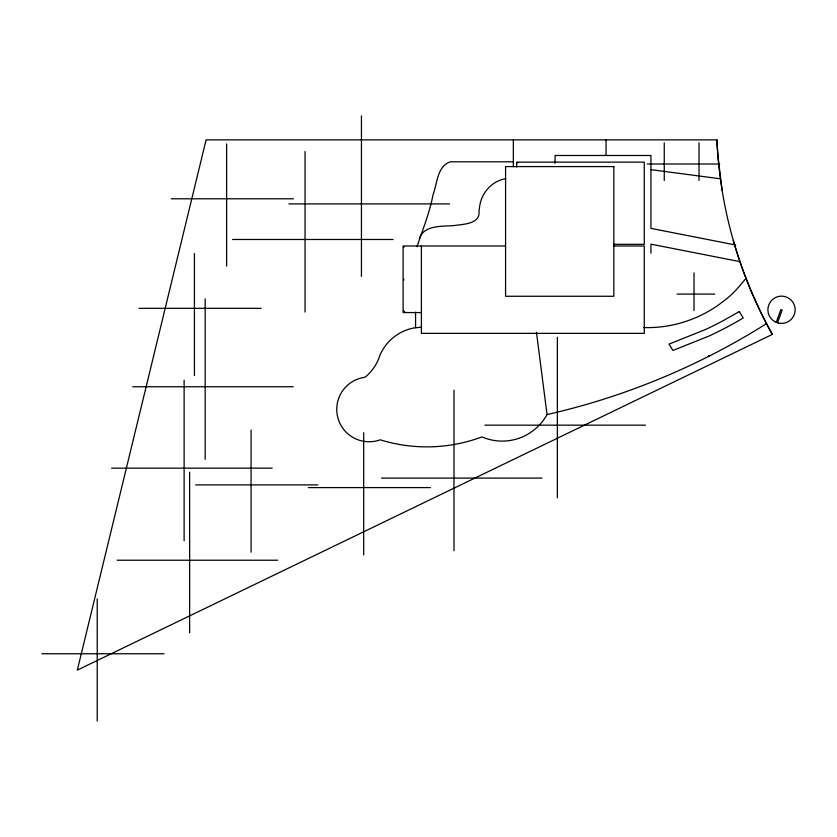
<?xml version="1.0" encoding="UTF-8"?>
<svg xmlns="http://www.w3.org/2000/svg" width="837" height="837" viewBox="0 0 837 837"><rect width="100%" height="100%" fill="white"/><g stroke="black" fill="none" stroke-linecap="round" stroke-linejoin="round"><path stroke-width="1.26" d="M417.004 246.706C422.685 229.652 429.58 212.86 432.97 195.031C437.144 183.983 437.165 165.988 450.337 161.813L513.343 161.813M776.244 322.318L780.89 309.554L782.166 310.014L777.521 322.789M419.473 238.294C423.365 227.245 436.035 226.545 445.891 226A140.898 140.898 0 0 0 453.675 225.571C462.631 224.264 480.344 224.306 479.036 211.374A45.072 45.072 0 0 1 479.894 205.002C482.133 191.987 492.554 180.75 505.789 178.7M536.465 332.341L547.053 414.577C541.926 423.752 534.027 431.275 524.611 435.931A51.172 51.172 0 0 1 481.924 436.914A157.366 157.366 0 0 1 380.218 439.812A32.392 32.392 0 0 1 337.897 417.925A32.392 32.392 0 0 1 363.195 377.55L365.434 376.995A46.893 46.893 0 0 0 380.134 354.71A46.569 46.569 0 0 1 413.98 327.937L421.409 327.204M403.811 246.695L403.811 247.48M403.811 279.16L403.811 279.945M403.811 311.071L403.811 311.856L404.689 311.741M746.07 278.323L737.282 288.639A93.775 92.834 42.4 0 1 722.938 301.623C700.6 319.085 672.038 328.543 643.684 327.539M766.566 323.595C699.251 366.072 624.664 396.926 547.053 414.577M772.331 334.402L77.318 670.123L206.101 139.863L716.87 139.863A440.304 440.304 0 0 0 772.331 334.402C755.79 304.668 742.67 273.061 733.275 240.355M517.496 162.765L518.051 162.765M717.884 155.483L722.153 190.585M647.273 164.01L719.694 164.01M720.458 178.794L650.924 169.66M171.261 198.787L293.41 198.787M288.964 203.904L449.511 203.904M232.581 239.476L393.128 239.476M613.699 244.32L644.281 244.32L644.281 162.137L516.659 162.137L516.659 167.002M505.569 245.984L403.099 245.984L403.099 312.567L421.137 312.567M613.699 245.984L644.281 245.984L644.281 333.356L421.388 333.356L421.388 245.984M677.06 294.09L714.714 294.09M139.047 308.33L261.196 308.33M132.706 386.746L293.253 386.746M484.885 425.165L645.432 425.165M111.645 468.155L272.192 468.155M381.515 478.094L542.062 478.094M195.691 484.895L317.84 484.895M308.309 487.594L430.459 487.594M117.149 560.225L277.696 560.225M41.85 653.749L164 653.749M735.754 245.042L650.924 228.375L650.924 155.483L555.077 155.483L555.077 163.32M740.013 261.657L650.924 244.153L650.924 253.192M716.87 139.863L717.979 156.833M708.719 355.579L708.719 356.311M699.021 142.834L699.021 180.489M694.03 272.914L694.03 310.569M664.254 142.834L664.254 180.489M606.061 139.863L606.061 155.483M557.358 337.227L557.358 497.774M513.343 139.863L513.343 166.699M453.989 390.147L453.989 550.694M415.57 312.18L415.57 327.717M363.687 432.719L363.687 554.879M361.438 115.966L361.438 276.513M305.055 151.528L305.055 312.075M251.069 430.019L251.069 552.169M226.639 143.912L226.639 266.072M205.17 298.809L205.17 459.356M194.425 253.465L194.425 375.614M189.622 472.288L189.622 632.835M184.119 380.207L184.119 540.754M97.228 598.884L97.228 721.034M739.27 311.594L722.383 321.126A368.531 365.141 62.9 0 1 705.005 329.736L668.983 344.101L672.948 350.452L708.97 336.076A367.861 364.618 71.6 0 0 737.648 321.23L743.235 317.934L739.27 311.594M613.835 166.594L505.579 166.594L505.579 296.267L613.835 296.267L613.835 166.594M778.577 323.092L775.229 321.879A13.633 13.633 0 0 1 773.231 298.966A13.633 13.633 0 0 1 794.836 306.834A13.633 13.633 0 0 1 778.577 323.092"/></g></svg>
